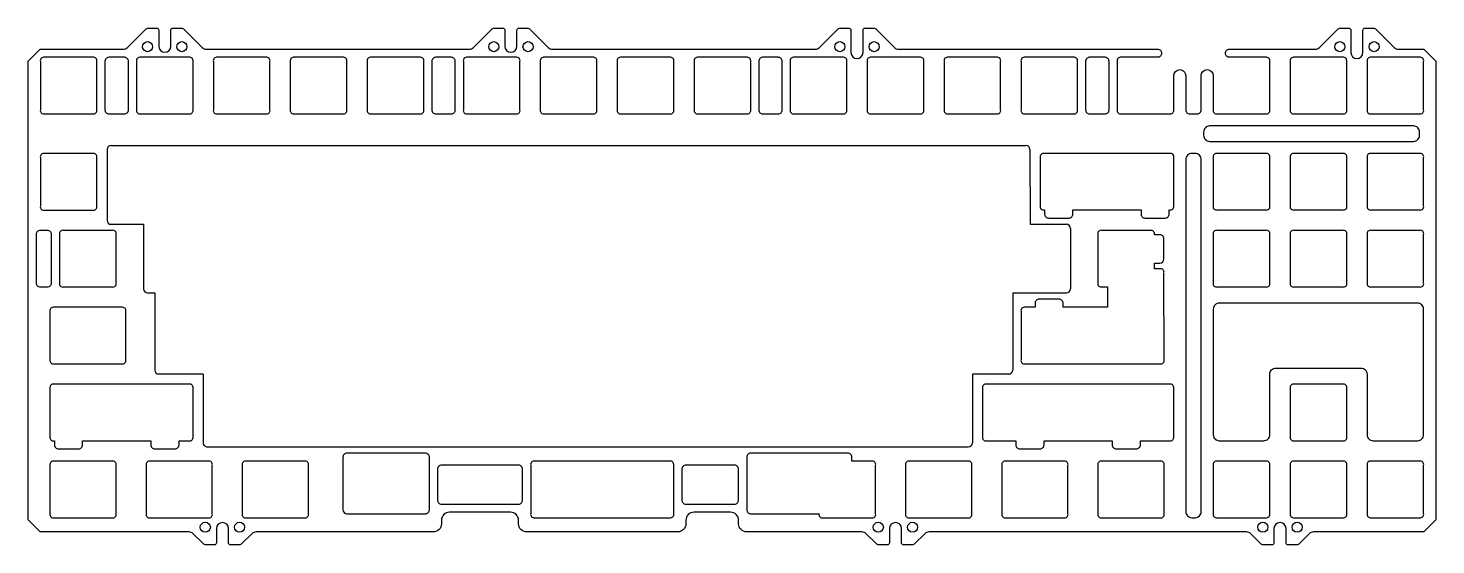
# Model space of a CAD drawing. Header units: millimetres. Extents: x -10 to 339, y -114 to 14.
import ezdxf

# ---------------------------------------------------------------- set-up
doc = ezdxf.new("R2010")
doc.units = ezdxf.units.MM
doc.header["$MEASUREMENT"] = 0

msp = doc.modelspace()

# ---------------------------------------------------------------- linework, layer by layer
at = {"linetype": 'Continuous'}
for p, q in [((9.52, -15.83), (9.52, -33.36)), ((10.52, -14.83), (237.09, -14.83)), ((238.09, -15.83), (238.16, -34.36)), ((10.52, -34.36), (18.57, -34.36)), ((18.57, -34.36), (18.57, -50.36)), ((238.16, -34.36), (247.12, -34.36)), ((248.12, -35.36), (248.12, -50.36)), ((19.57, -51.36), (21.34, -51.36)), ((21.34, -51.36), (21.34, -70.44)), ((233.84, -51.36), (233.84, -70.44)), ((233.84, -51.36), (247.12, -51.36)), ((33.34, -71.44), (22.34, -71.44)), ((33.34, -71.44), (33.34, -88.46)), ((223.84, -71.44), (223.84, -88.46)), ((232.84, -71.44), (223.84, -71.44)), ((34.34, -89.46), (222.84, -89.46))]:
    msp.add_line(p, q, dxfattribs=at)
for points in [[(199.99, -113.44), (197.53, -110.98, 0.198912), (196.47, -110.54), (167.95, -110.54, -0.414214), (165.95, -108.54), (165.95, -107.65, 0.414214), (163.95, -105.65), (154.88, -105.65, 0.414214), (152.88, -107.65), (152.88, -108.54, -0.414214), (150.88, -110.54), (113.44, -110.54, -0.414214), (111.44, -108.54), (111.44, -107.65, 0.414214), (109.44, -105.65), (94.35, -105.65, 0.414214), (92.35, -107.65), (92.35, -108.54, -0.414214), (90.35, -110.54), (46.42, -110.54, 0.198912), (45.36, -110.98), (42.89, -113.44, -0.198912), (42.19, -113.74), (40.1, -113.74, -0.414214), (39.6, -113.24), (39.6, -109.71, 1), (36.6, -109.71), (36.6, -113.24, -0.414214), (36.1, -113.74), (34.01, -113.74, -0.198912), (33.31, -113.44), (30.84, -110.98, 0.198912), (29.78, -110.54), (-7.03, -110.54), (-10.03, -107.54), (-10.03, 6.03), (-7.03, 9.03), (13.49, 9.03, 0.198912), (14.55, 9.46), (19.02, 13.93, -0.198912), (19.73, 14.23), (21.81, 14.23, -0.414214), (22.31, 13.73), (22.31, 9.77, 1), (25.31, 9.77), (25.31, 13.73, -0.414214), (25.81, 14.23), (27.9, 14.23, -0.198912), (28.61, 13.93), (33.07, 9.46, 0.198912), (34.13, 9.03), (99.22, 9.03, 0.198912), (100.28, 9.46), (104.74, 13.93, -0.198912), (105.45, 14.23), (107.54, 14.23, -0.414214), (108.04, 13.73), (108.04, 9.77, 1), (111.04, 9.77), (111.04, 13.73, -0.414214), (111.54, 14.23), (113.62, 14.23, -0.198912), (114.33, 13.93), (118.8, 9.46, 0.198912), (119.86, 9.03), (184.94, 9.03, 0.198912), (186, 9.46), (190.47, 13.93, -0.198912), (191.18, 14.23), (193.26, 14.23, -0.414214), (193.76, 13.73), (193.76, 8.2, 1), (196.76, 8.2), (196.76, 13.73, -0.414214), (197.26, 14.23), (199.35, 14.23, -0.198912), (200.06, 13.93), (204.52, 9.46, 0.198912), (205.58, 9.03), (269.7, 9.03, -0.414214), (270.7, 8.03), (270.7, 8, -0.414214), (269.7, 7), (260.7, 7, 0.5532), (259.7, 6), (259.7, -6, 0.555582), (260.7, -7), (272.7, -7, 0.553821), (273.7, -6), (273.7, 2.45, -1), (276.7, 2.45), (276.7, -6, 0.414214), (277.7, -7), (279.51, -7, 0.414214), (280.51, -6), (280.51, 2.45, -1), (283.51, 2.45), (283.51, -6, 0.555334), (284.51, -7), (296.51, -7, 0.554577), (297.51, -6), (297.51, 6, 0.518306), (296.51, 7), (287.51, 7, -0.414214), (286.51, 8), (286.51, 8.03, -0.414214), (287.51, 9.03), (308.77, 9.03, 0.198912), (309.83, 9.46), (314.29, 13.93, -0.198912), (315, 14.23), (317.09, 14.23, -0.414214), (317.59, 13.73), (317.59, 8.2, 1), (320.59, 8.2), (320.59, 13.73, -0.414214), (321.09, 14.23), (323.17, 14.23, -0.198912), (323.88, 13.93), (328.35, 9.46, 0.198912), (329.41, 9.03), (335.64, 9.03), (338.64, 6.03), (338.64, -107.54), (335.64, -110.54), (308.36, -110.54, 0.198912), (307.3, -110.98), (304.83, -113.44, -0.198912), (304.12, -113.74), (302.04, -113.74, -0.414214), (301.54, -113.24), (301.54, -109.71, 1), (298.54, -109.71), (298.54, -113.24, -0.414214), (298.04, -113.74), (295.95, -113.74, -0.198912), (295.24, -113.44), (292.78, -110.98, 0.198912), (291.72, -110.54), (213.11, -110.54, 0.198912), (212.05, -110.98), (209.58, -113.44, -0.198912), (208.87, -113.74), (206.79, -113.74, -0.414214), (206.29, -113.24), (206.29, -109.71, 1), (203.29, -109.71), (203.29, -113.24, -0.414214), (202.79, -113.74), (200.7, -113.74, -0.198912)], [(9, -6, 0.414214), (10, -7), (13.81, -7, 0.414214), (14.81, -6), (14.81, 6, 0.414214), (13.81, 7), (10, 7, 0.414214), (9, 6)], [(89.96, -6, 0.414214), (90.96, -7), (94.78, -7, 0.414214), (95.78, -6), (95.78, 6, 0.414214), (94.78, 7), (90.96, 7, 0.414214), (89.96, 6)], [(170.93, -6, 0.414214), (171.93, -7), (175.74, -7, 0.414214), (176.74, -6), (176.74, 6, 0.414214), (175.74, 7), (171.93, 7, 0.414214), (170.93, 6)], [(251.89, -6, 0.414214), (252.89, -7), (256.7, -7, 0.414214), (257.7, -6), (257.7, 6, 0.414214), (256.7, 7), (252.89, 7, 0.414214), (251.89, 6)], [(281.11, -12.31, 0.414214), (282.61, -13.81), (333.13, -13.81, 0.414214), (334.63, -12.31), (334.63, -11.5, 0.414214), (333.13, -10), (282.61, -10, 0.414214), (281.11, -11.5)], [(276.7, -18.31), (276.7, -105.51, 0.414214), (278.2, -107.01), (279.01, -107.01, 0.414214), (280.51, -105.51), (280.51, -18.31, 0.414214), (279.01, -16.81), (278.2, -16.81, 0.414214)], [(-7.05, -49.86), (-5.24, -49.86, 0.414214), (-4.24, -48.86), (-4.24, -36.86, 0.414214), (-5.24, -35.86), (-7.05, -35.86, 0.414214), (-8.05, -36.86), (-8.05, -48.86, 0.414214)], [(91.35, -102.65, 0.414214), (92.35, -103.65), (111.44, -103.65, 0.414214), (112.44, -102.65), (112.44, -95.01, 0.414214), (111.44, -94.01), (92.35, -94.01, 0.414214), (91.35, -95.01)], [(151.88, -102.65, 0.414214), (152.88, -103.65), (164.95, -103.65, 0.414214), (165.95, -102.65), (165.95, -95.01, 0.414214), (164.95, -94.01), (152.88, -94.01, 0.414214), (151.88, -95.01)]]:
    msp.add_lwpolyline(points, format="xyb", close=True, dxfattribs=at)
for points in [[(6, -7, 0.555484), (7, -6), (7, 6, 0.554774), (6, 7), (-6, 7, 0.55441), (-7, 6), (-7, -6, 0.551433), (-6, -7)], [(17.81, -7), (29.81, -7, 0.555484), (30.81, -6), (30.81, 6, 0.554774), (29.81, 7), (17.81, 7, 0.55441), (16.81, 6), (16.81, -6, 0.551433)], [(36.86, -7), (48.86, -7, 0.555484), (49.86, -6), (49.86, 6, 0.554774), (48.86, 7), (36.86, 7, 0.55441), (35.86, 6), (35.86, -6, 0.551433)], [(55.91, -7), (67.91, -7, 0.555484), (68.91, -6), (68.91, 6, 0.554774), (67.91, 7), (55.91, 7, 0.55441), (54.91, 6), (54.91, -6, 0.551433)], [(74.96, -7), (86.96, -7, 0.555484), (87.96, -6), (87.96, 6, 0.554774), (86.96, 7), (74.96, 7, 0.55441), (73.96, 6), (73.96, -6, 0.551433)], [(98.78, -7), (110.78, -7, 0.555484), (111.78, -6), (111.78, 6, 0.554774), (110.78, 7), (98.78, 7, 0.55441), (97.78, 6), (97.78, -6, 0.551433)], [(117.83, -7), (129.83, -7, 0.555484), (130.83, -6), (130.83, 6, 0.554774), (129.83, 7), (117.83, 7, 0.55441), (116.83, 6), (116.83, -6, 0.551433)], [(136.88, -7), (148.88, -7, 0.555484), (149.88, -6), (149.88, 6, 0.554774), (148.88, 7), (136.88, 7, 0.55441), (135.88, 6), (135.88, -6, 0.551433)], [(155.93, -7), (167.93, -7, 0.555484), (168.93, -6), (168.93, 6, 0.554774), (167.93, 7), (155.93, 7, 0.55441), (154.93, 6), (154.93, -6, 0.551433)], [(179.74, -7), (191.74, -7, 0.555484), (192.74, -6), (192.74, 6, 0.554774), (191.74, 7), (179.74, 7, 0.55441), (178.74, 6), (178.74, -6, 0.551433)], [(198.79, -7), (210.79, -7, 0.555484), (211.79, -6), (211.79, 6, 0.554774), (210.79, 7), (198.79, 7, 0.55441), (197.79, 6), (197.79, -6, 0.551433)], [(217.84, -7), (229.84, -7, 0.555484), (230.84, -6), (230.84, 6, 0.554774), (229.84, 7), (217.84, 7, 0.55441), (216.84, 6), (216.84, -6, 0.551433)], [(236.89, -7), (248.89, -7, 0.555484), (249.89, -6), (249.89, 6, 0.554774), (248.89, 7), (236.89, 7, 0.55441), (235.89, 6), (235.89, -6, 0.551433)], [(315.56, -7, 0.554611), (316.56, -6), (316.56, 6, 0.55427), (315.56, 7), (303.56, 7, 0.553872), (302.56, 6), (302.56, -6, 0.552912), (303.56, -7)], [(334.61, -7, 0.555456), (335.61, -6), (335.61, 6, 0.555635), (334.61, 7), (322.61, 7, 0.518306), (321.61, 6), (321.61, -6, 0.55546), (322.61, -7)], [(6, -30.83, 0.555484), (7, -29.83), (7, -17.83, 0.554774), (6, -16.83), (-6, -16.83, 0.55441), (-7, -17.83), (-7, -29.83, 0.551433), (-6, -30.83)], [(247.74, -32.81, 0.414214), (248.74, -31.81), (248.74, -30.82), (248.74, -30.81), (265.61, -30.81), (265.61, -31.81, 0.414214), (266.61, -32.81), (271.61, -32.81, 0.414214), (272.61, -31.81), (272.61, -30.81), (272.7, -30.81, 0.554083), (273.7, -29.81), (273.7, -17.81, 0.583919), (272.7, -16.81), (241.65, -16.81, 0.554641), (240.65, -17.81), (240.65, -29.81, 0.550243), (241.65, -30.81), (241.74, -30.81), (241.74, -31.81, 0.414214), (242.74, -32.81)], [(284.51, -30.81), (296.51, -30.81, 0.555484), (297.51, -29.81), (297.51, -17.81, 0.554774), (296.51, -16.81), (284.51, -16.81, 0.55441), (283.51, -17.81), (283.51, -29.81, 0.551433)], [(303.56, -30.81), (315.56, -30.81, 0.555484), (316.56, -29.81), (316.56, -17.81, 0.554774), (315.56, -16.81), (303.56, -16.81, 0.55441), (302.56, -17.81), (302.56, -29.81, 0.551433)], [(322.61, -30.81), (334.61, -30.81, 0.555484), (335.61, -29.81), (335.61, -17.81, 0.554774), (334.61, -16.81), (322.61, -16.81, 0.55441), (321.61, -17.81), (321.61, -29.81, 0.551433)], [(-1.24, -49.86), (10.76, -49.86, 0.555484), (11.76, -48.86), (11.76, -36.86, 0.554774), (10.76, -35.86), (-1.24, -35.86, 0.55441), (-2.24, -36.86), (-2.24, -48.86, 0.551433)], [(254.94, -48.86, 0.550433), (255.94, -49.86), (257.29, -49.86), (257.29, -54.91), (246.32, -54.91), (246.32, -53.91, 0.414218), (245.32, -52.91), (242.86, -52.91), (240.36, -52.91, 0.414214), (239.36, -53.91), (239.36, -54.91), (236.89, -54.91, 0.555456), (235.89, -55.91), (235.89, -67.91, 0.518306), (236.89, -68.91), (270.32, -68.91, 0.554986), (271.32, -67.91), (271.29, -46.39, 0.554214), (270.29, -45.39), (268.94, -45.39), (268.94, -43.95), (270.29, -43.95, 0.412767), (271.29, -42.95), (271.29, -37.95, 0.414214), (270.29, -36.95), (268.94, -36.95), (268.94, -36.86, 0.518306), (267.94, -35.86), (255.94, -35.86, 0.552215), (254.94, -36.86)], [(284.51, -49.86), (296.51, -49.86, 0.555484), (297.51, -48.86), (297.51, -36.86, 0.554774), (296.51, -35.86), (284.51, -35.86, 0.55441), (283.51, -36.86), (283.51, -48.86, 0.551433)], [(303.56, -49.86), (315.56, -49.86, 0.555484), (316.56, -48.86), (316.56, -36.86, 0.554774), (315.56, -35.86), (303.56, -35.86, 0.55441), (302.56, -36.86), (302.56, -48.86, 0.551433)], [(322.61, -49.86), (334.61, -49.86, 0.555484), (335.61, -48.86), (335.61, -36.86, 0.554774), (334.61, -35.86), (322.61, -35.86, 0.55441), (321.61, -36.86), (321.61, -48.86, 0.551433)], [(13.14, -68.91, 0.55563), (14.14, -67.91), (14.14, -55.91, 0.553758), (13.14, -54.91), (-3.62, -54.91, 0.554305), (-4.62, -55.91), (-4.62, -67.91, 0.551769), (-3.62, -68.91)], [(334.11, -87.96, 0.414214), (335.61, -86.46), (335.61, -55.36, 0.414214), (334.11, -53.86), (285.01, -53.86, 0.414214), (283.51, -55.36), (283.51, -86.46, 0.414214), (285.01, -87.96), (296.01, -87.96, 0.414214), (297.51, -86.46), (297.51, -71.46, -0.414214), (299.01, -69.96), (320.11, -69.96, -0.414214), (321.61, -71.46), (321.61, -86.46, 0.414214), (323.11, -87.96)], [(29.81, -87.96, 0.554703), (30.81, -86.96), (30.81, -74.96, 0.55314), (29.81, -73.96), (-3.62, -73.96, 0.555635), (-4.62, -74.96), (-4.62, -86.96, 0.555606), (-3.62, -87.96), (-3.53, -87.96), (-3.53, -88.96, 0.414214), (-2.53, -89.96), (2.47, -89.96, 0.414214), (3.47, -88.96), (3.47, -87.97), (3.47, -87.96), (20.34, -87.96), (20.34, -88.96, 0.414214), (21.34, -89.96), (26.34, -89.96, 0.414214), (27.34, -88.96), (27.34, -87.96)], [(315.56, -87.96, 0.555484), (316.56, -86.96), (316.56, -74.96, 0.554774), (315.56, -73.96), (303.56, -73.96, 0.55441), (302.56, -74.96), (302.56, -86.96, 0.551433), (303.56, -87.96)], [(10.76, -93.03), (-3.62, -93.03, 0.555503), (-4.62, -94.03), (-4.62, -106.03, 0.55534), (-3.62, -107.03), (10.76, -107.03, 0.554668), (11.76, -106.03), (11.76, -94.03, 0.549244)], [(20.19, -107.03), (34.58, -107.03, 0.555301), (35.58, -106.03), (35.58, -94.03, 0.55449), (34.58, -93.03), (20.19, -93.03, 0.553863), (19.19, -94.03), (19.19, -106.03, 0.555024)], [(59.39, -106.03), (59.39, -94.03, 0.550948), (58.39, -93.03), (44.01, -93.03, 0.555603), (43.01, -94.03), (43.01, -106.03, 0.550405), (44.01, -107.03), (58.39, -107.03, 0.553908)], [(115.44, -107.01), (129.83, -107.01, 0.001593), (129.83, -107.01), (148.88, -107.01, 0.554831), (149.88, -106.01), (149.88, -94.01, 0.518306), (148.88, -93.01), (115.44, -93.01, 0.555523), (114.44, -94.01), (114.44, -106.01, 0.551888)], [(167.95, -92.03), (167.95, -105.03, 0.414214), (168.95, -106.03), (185.88, -106.03, 0.574077), (186.88, -107.03), (198.88, -107.03, 0.555136), (199.88, -106.03), (199.88, -94.03, 0.554042), (198.88, -93.03), (194, -93.03), (194, -92.03, 0.414214), (193, -91.03), (168.95, -91.03, 0.414214)], [(223.69, -106.03), (223.69, -94.03, 0.554193), (222.69, -93.03), (208.31, -93.03, 0.555409), (207.31, -94.03), (207.31, -106.03, 0.55563), (208.31, -107.03), (222.69, -107.03, 0.551982)], [(247.51, -106.03), (247.51, -94.03, 0.548717), (246.51, -93.03), (232.13, -93.03, 0.553957), (231.13, -94.03), (231.13, -106.03, 0.555215), (232.13, -107.03), (246.51, -107.03, 0.547209)], [(271.32, -106.03), (271.32, -94.03, 0.551447), (270.32, -93.03), (255.94, -93.03, 0.545355), (254.94, -94.03), (254.94, -106.03, 0.552262), (255.94, -107.03), (270.32, -107.03, 0.553113)], [(296.51, -107.01, 0.555484), (297.51, -106.01), (297.51, -94.01, 0.554774), (296.51, -93.01), (284.51, -93.01, 0.55441), (283.51, -94.01), (283.51, -106.01, 0.551433), (284.51, -107.01)], [(315.56, -107.01, 0.555484), (316.56, -106.01), (316.56, -94.01, 0.554774), (315.56, -93.01), (303.56, -93.01, 0.55441), (302.56, -94.01), (302.56, -106.01, 0.551433), (303.56, -107.01)], [(334.61, -107.01, 0.555484), (335.61, -106.01), (335.61, -94.01, 0.554774), (334.61, -93.01), (322.61, -93.01, 0.55441), (321.61, -94.01), (321.61, -106.01, 0.551433), (322.61, -107.01)]]:
    msp.add_lwpolyline(points, format="xyb", close=True)
for points in [[(258.47, -87.96), (258.47, -87.97), (258.47, -88.96, 0.414214), (259.47, -89.96), (264.47, -89.96, 0.414214), (265.47, -88.96), (265.47, -87.96), (272.7, -87.96, 0.554986), (273.7, -86.96), (273.7, -74.96, 0.554214), (272.7, -73.96), (227.36, -73.96, 0.539492), (226.36, -74.96), (226.36, -86.96, 0.555461), (227.36, -87.96), (234.59, -87.96), (234.59, -88.96, 0.414214), (235.59, -89.96), (240.59, -89.96, 0.414214), (241.59, -88.96), (241.59, -87.96), (258.47, -87.96)], [(67.94, -105.03, 0.414102), (68.94, -106.03), (88.35, -106.03, 0.414325), (89.35, -105.03), (89.35, -92.03, 0.414102), (88.35, -91.03), (68.94, -91.03, 0.414325), (67.94, -92.03), (67.94, -105.03)]]:
    msp.add_lwpolyline(points, format="xyb")
for centre in [(19.56, 9.64), (28.06, 9.64), (105.29, 9.64), (113.79, 9.64), (191.01, 9.64), (199.51, 9.64), (314.84, 9.64), (323.34, 9.64), (33.85, -109.38), (42.35, -109.38), (200.54, -109.38), (209.04, -109.38), (295.79, -109.38), (304.29, -109.38)]:
    msp.add_circle(centre, 1.25, dxfattribs=at)
for centre, start, end in [((10.52, -15.83), 90, 180), ((237.09, -15.83), 0.2175, 90), ((10.52, -33.36), 180, 270), ((247.12, -35.36), 0, 90), ((19.57, -50.36), 180, 270), ((247.12, -50.36), 270, 0), ((22.34, -70.44), 180, 270), ((232.84, -70.44), 270, 0), ((34.34, -88.46), 179.9992, 270), ((222.84, -88.46), 270, 0)]:
    msp.add_arc(centre, 1, start, end, dxfattribs=at)

doc.saveas('drawing.dxf')
